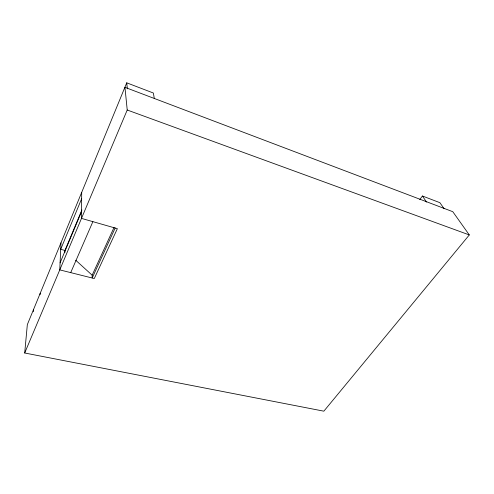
<?xml version="1.0" encoding="UTF-8"?>
<svg xmlns="http://www.w3.org/2000/svg" width="494" height="494" viewBox="0 0 494 494"><rect width="100%" height="100%" fill="white"/><g stroke="black" fill="none" stroke-linecap="round" stroke-linejoin="round"><path stroke-width="0.74" d="M81.701 192.45L81.491 218.391L117.368 228.66L94.292 278.53L59.768 269.885L60.99 242.795M64.85 252.693L64.936 250.439L81.893 209.95M40.076 294.677L40.187 293.214M33.302 311.708L33.493 309.491M24.7 353L127.224 110.008L124.951 87.327L452.782 211.691L469.3 234.934L323.848 411.175L24.7 353L27.337 324.601L126.73 82.825L153.368 93.02L154.27 98.325M81.652 198.693L60.694 249.322L64.936 250.439M60.083 262.864L81.547 211.654M70.716 272.626L92.878 221.652M115.17 228.037L92.18 277.999L92.15 275.189L114.071 227.407M419.758 199.582L422.438 196.001L439.888 202.682L444.125 208.746M127.224 110.008L469.3 234.934M75.706 260.233L92.15 275.189M422.438 196.001L426.52 202.071M126.73 82.825L127.366 88.84"/></g></svg>
